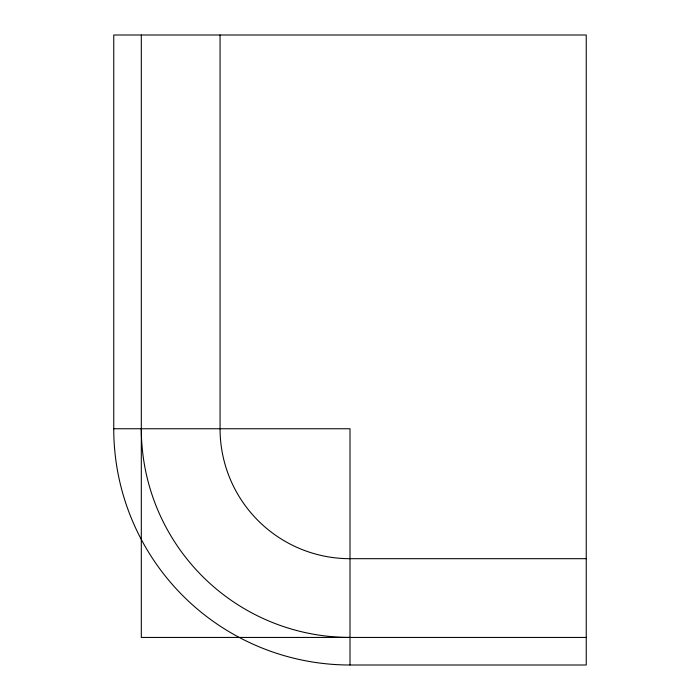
<?xml version="1.0" encoding="UTF-8"?>
<svg xmlns="http://www.w3.org/2000/svg" width="700" height="700" viewBox="0 0 700 700"><rect width="100%" height="100%" fill="white"/><g stroke="black" fill="none" stroke-linecap="round" stroke-linejoin="round"><path stroke-width="1.05" d="M113.75 428.75L350 428.75L350 665L586.25 665L586.25 35L113.75 35L113.75 428.75A236.25 236.25 0 0 0 350 665M586.25 558.688L350 558.688A129.938 129.938 0 0 1 220.062 428.75L220.062 35M586.25 637.438L141.312 637.438L141.312 35M350 637.438A208.688 208.688 0 0 1 141.312 428.75"/></g></svg>
